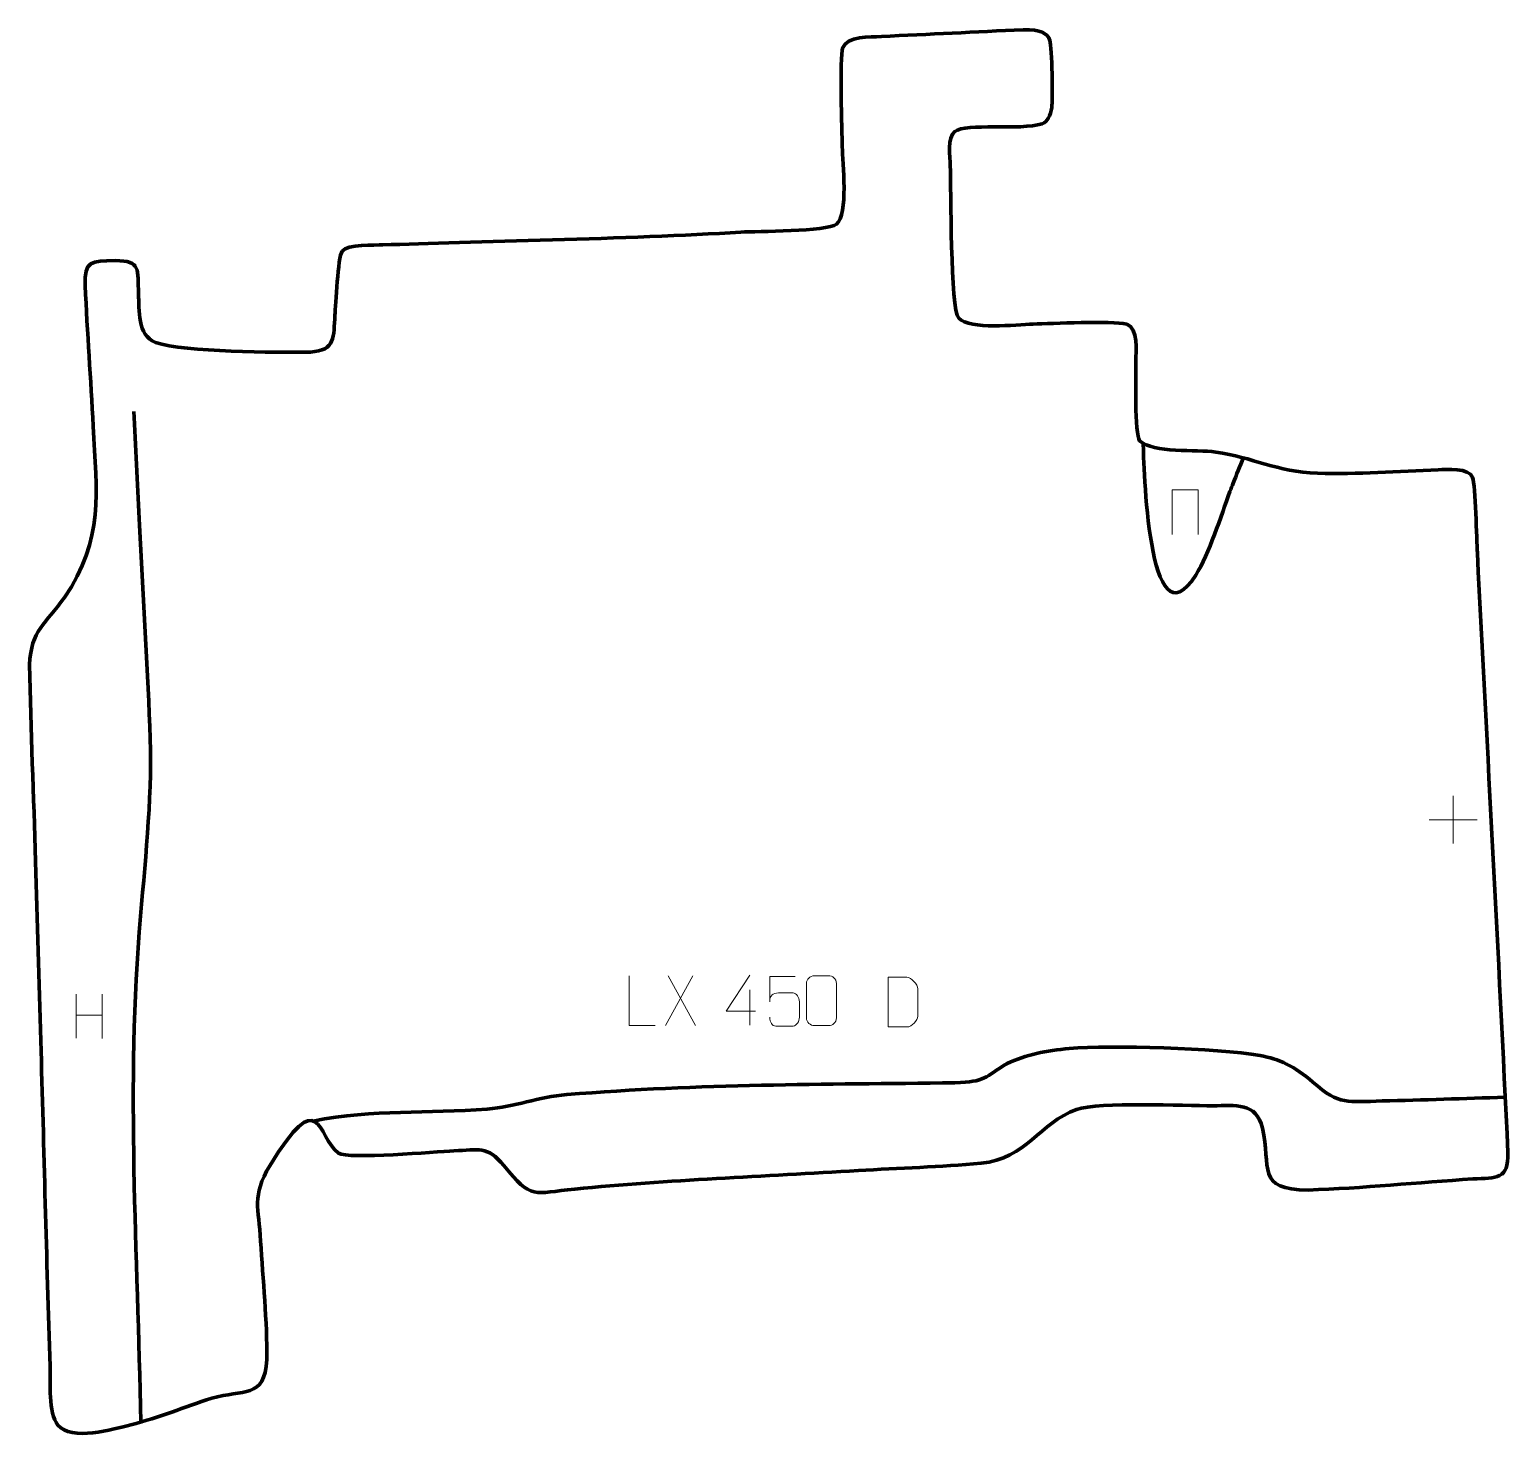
# Model space of a CAD drawing. Header units: millimetres. Extents: x 853 to 1595, y -11 to 697.
import ezdxf

# ---------------------------------------------------------------- set-up
doc = ezdxf.new("R2010")
doc.units = ezdxf.units.MM
doc.header["$MEASUREMENT"] = 0
doc.layers.add('layer 2', color=7, linetype='Continuous')
doc.layers.add('layer 3', color=7, linetype='Continuous')

msp = doc.modelspace()

# ---------------------------------------------------------------- linework, layer by layer
at = {"layer": 'layer 2', "color": 142, "lineweight": 158}
for points, knots in [([(908.3655, -1.6168), (906.8285, 83.2487), (900.7904, 167.5242), (908.2104, 252.3104), (908.2104, 252.3104), (911.035, 284.5863), (914.2638, 315.1003), (912.9143, 347.6518), (912.9143, 347.6518), (911.4292, 381.3439), (909.3567, 415.0106), (907.7102, 448.6959), (907.7102, 448.6959), (906.8333, 466.7208), (905.9541, 484.7454), (905.0761, 502.7702), (905.0761, 502.7702), (905.0761, 502.7702), (904.9298, 505.7731), (904.9298, 505.7731)], [0, 0, 0, 0, 0.16666667, 0.16666667, 0.16666667, 0.16666667, 0.33333333, 0.33333333, 0.33333333, 0.33333333, 0.5, 0.5, 0.5, 0.5, 0.66666667, 0.66666667, 0.66666667, 0.66666667, 1, 1, 1, 1]), ([(1411.4141, 489.7543), (1411.7524, 480.5838), (1413.6739, 385.7794), (1437.8208, 423.6255), (1437.8208, 423.6255), (1444.5273, 434.1367), (1450.444, 453.3988), (1454.9707, 465.5973), (1454.9707, 465.5973), (1455.5115, 466.9899), (1456.0562, 468.3806), (1456.6018, 469.7714), (1456.6018, 469.7714), (1458.2818, 474.011), (1459.9655, 478.2491), (1461.6454, 482.4887)], [0, 0, 0, 0, 0.2, 0.2, 0.2, 0.2, 0.4, 0.4, 0.4, 0.4, 0.6, 0.6, 0.6, 0.6, 1, 1, 1, 1]), ([(994.9182, 149.5366), (1025.4179, 155.4424), (1052.0866, 153.2166), (1082.2509, 155.5531), (1082.2509, 155.5531), (1095.897, 156.6101), (1107.9069, 161.579), (1122.2241, 162.8084), (1122.2241, 162.8084), (1189.7473, 168.2468), (1250.214, 167.8426), (1316.9594, 168.6977), (1316.9594, 168.6977), (1332.5333, 169.1819), (1331.6476, 171.5381), (1343.2038, 178.4727), (1343.2038, 178.4727), (1352.307, 182.7505), (1362.9718, 184.9513), (1374.3205, 185.931), (1374.3205, 185.931), (1395.308, 187.7427), (1447.9391, 186.2082), (1470.1529, 182.3408), (1470.1529, 182.3408), (1479.4231, 180.727), (1487.3803, 177.18), (1496.6293, 168.9846), (1496.6293, 168.9846), (1509.7841, 157.3281), (1514.1074, 159.2051), (1531.3715, 159.5996), (1531.3715, 159.5996), (1551.9441, 160.0695), (1572.5492, 160.8724), (1593.1324, 161.4257)], [0, 0, 0, 0, 0.1, 0.1, 0.1, 0.1, 0.2, 0.2, 0.2, 0.2, 0.3, 0.3, 0.3, 0.3, 0.4, 0.4, 0.4, 0.4, 0.5, 0.5, 0.5, 0.5, 0.6, 0.6, 0.6, 0.6, 0.7, 0.7, 0.7, 0.7, 0.8, 0.8, 0.8, 0.8, 1, 1, 1, 1])]:
    msp.add_open_spline(points, degree=3, knots=knots, dxfattribs=at)
at = {"layer": 'layer 2', "color": 250, "lineweight": 9}
for points, knots in [([(1425.9706, 444.0747), (1425.9706, 444.0747), (1425.9706, 466.425), (1425.9706, 466.425), (1425.9706, 466.425), (1425.9706, 466.425), (1439.0889, 466.425), (1439.0889, 466.425), (1439.0889, 466.425), (1439.0889, 466.425), (1439.0889, 444.0747), (1439.0889, 444.0747)], [0, 0, 0, 0, 0.25, 0.25, 0.25, 0.25, 0.5, 0.5, 0.5, 0.5, 1, 1, 1, 1]), ([(1216.9299, 204.61), (1216.9299, 204.61), (1202.1082, 204.61), (1202.1082, 204.61), (1202.1082, 204.61), (1202.1082, 204.61), (1213.9858, 222.6805), (1213.9858, 222.6805)], [0, 0, 0, 0, 0.33333333, 0.33333333, 0.33333333, 0.33333333, 1, 1, 1, 1]), ([(1166.4246, 197.4666), (1166.4246, 197.4666), (1153.4755, 197.4666), (1153.4755, 197.4666), (1153.4755, 197.4666), (1153.4755, 197.4666), (1153.4755, 222.4202), (1153.4755, 222.4202)], [0, 0, 0, 0, 0.33333333, 0.33333333, 0.33333333, 0.33333333, 1, 1, 1, 1]), ([(1236.8251, 222.0957), (1236.8251, 222.0957), (1223.9734, 222.0957), (1223.9734, 222.0957), (1223.9734, 222.0957), (1223.9737, 217.8651), (1223.9737, 213.6342), (1223.9734, 209.403), (1223.9734, 209.403), (1223.9731, 212.7131), (1225.6041, 213.7849), (1228.4161, 213.8454), (1228.4161, 213.8454), (1230.8557, 213.8457), (1233.2952, 213.8457), (1235.7344, 213.8454), (1235.7344, 213.8454), (1237.3842, 213.8522), (1238.8591, 211.4717), (1238.8876, 209.403), (1238.8876, 209.403), (1238.8873, 206.8157), (1238.8873, 204.2281), (1238.8876, 201.6404), (1238.8876, 201.6404), (1238.9338, 199.681), (1237.4344, 197.2447), (1235.8085, 197.1862), (1235.8085, 197.1862), (1233.852, 197.1865), (1228.957, 197.1865), (1227, 197.1862), (1227, 197.1862), (1225.1545, 197.1774), (1224.0474, 199.1422), (1224.0266, 201.6933)], [0, 0, 0, 0, 0.1, 0.1, 0.1, 0.1, 0.2, 0.2, 0.2, 0.2, 0.3, 0.3, 0.3, 0.3, 0.4, 0.4, 0.4, 0.4, 0.5, 0.5, 0.5, 0.5, 0.6, 0.6, 0.6, 0.6, 0.7, 0.7, 0.7, 0.7, 0.8, 0.8, 0.8, 0.8, 1, 1, 1, 1]), ([(1246.3694, 222.4427), (1248.7355, 222.4427), (1251.102, 222.4427), (1253.4685, 222.4427), (1253.4685, 222.4427), (1255.449, 222.4783), (1257.475, 220.984), (1257.5021, 218.5419), (1257.5021, 218.5419), (1257.5017, 212.7845), (1257.5017, 207.0267), (1257.5021, 201.2685), (1257.5021, 201.2685), (1257.36, 198.9409), (1255.6536, 197.4586), (1253.4685, 197.4478), (1253.4685, 197.4478), (1251.0961, 197.4482), (1248.7237, 197.4482), (1246.3517, 197.4478), (1246.3517, 197.4478), (1244.3932, 197.3422), (1242.3868, 199.2301), (1242.3982, 201.2511), (1242.3982, 201.2511), (1242.3986, 207.0317), (1242.3986, 212.812), (1242.3982, 218.5918), (1242.3982, 218.5918), (1242.4025, 220.7338), (1244.1796, 222.4563), (1246.3694, 222.4427)], [0, 0, 0, 0, 0.11111111, 0.11111111, 0.11111111, 0.11111111, 0.22222222, 0.22222222, 0.22222222, 0.22222222, 0.33333333, 0.33333333, 0.33333333, 0.33333333, 0.44444444, 0.44444444, 0.44444444, 0.44444444, 0.55555556, 0.55555556, 0.55555556, 0.55555556, 0.66666667, 0.66666667, 0.66666667, 0.66666667, 0.77777778, 0.77777778, 0.77777778, 0.77777778, 1, 1, 1, 1]), ([(1283.4857, 196.784), (1285.8175, 196.7844), (1290.7677, 196.7604), (1293.0992, 196.7601), (1293.0992, 196.7601), (1295.0242, 196.6547), (1298.3428, 200.1963), (1298.3316, 202.2136), (1298.3316, 202.2136), (1298.3312, 207.9837), (1298.3312, 210.1534), (1298.3316, 215.9227), (1298.3316, 215.9227), (1298.3273, 218.0608), (1294.9528, 221.7209), (1292.8004, 221.7074), (1292.8004, 221.7074), (1290.4747, 221.7074), (1285.7504, 221.7074), (1283.4243, 221.7074), (1283.4243, 221.7074), (1283.4247, 215.9605), (1283.486, 202.5313), (1283.4857, 196.784)], [0, 0, 0, 0, 0.14285714, 0.14285714, 0.14285714, 0.14285714, 0.28571429, 0.28571429, 0.28571429, 0.28571429, 0.42857143, 0.42857143, 0.42857143, 0.42857143, 0.57142857, 0.57142857, 0.57142857, 0.57142857, 0.71428571, 0.71428571, 0.71428571, 0.71428571, 1, 1, 1, 1])]:
    msp.add_open_spline(points, degree=3, knots=knots, dxfattribs=at)
for points in [[(1566.9708, 312.7606), (1566.9708, 312.7606), (1566.9708, 288.7827), (1566.9708, 288.7827)], [(1554.9819, 300.7716), (1554.9819, 300.7716), (1578.9598, 300.7716), (1578.9598, 300.7716)], [(1185.3658, 222.4202), (1185.3658, 222.4202), (1171.6252, 197.5244), (1171.6252, 197.5244)], [(1173.0798, 222.4202), (1173.0798, 222.4202), (1186.8204, 197.4667), (1186.8204, 197.4667)], [(1213.9858, 215.3711), (1213.9858, 215.3711), (1213.9858, 197.7064), (1213.9858, 197.7064)], [(875.8628, 213.2537), (875.8628, 213.2537), (875.8628, 191.061), (875.8628, 191.061)], [(888.9785, 213.2537), (888.9785, 213.2537), (888.9785, 190.9034), (888.9785, 190.9034)], [(875.8803, 202.6113), (875.8803, 202.6113), (888.9785, 202.6113), (888.9785, 202.6113)]]:
    msp.add_open_spline(points, degree=3, dxfattribs=at)
at = {"layer": 'layer 3', "color": 242, "lineweight": 158}
msp.add_open_spline([(880.4457, 568.969), (879.9344, 581.3655), (883.3114, 581.305), (895.4247, 581.5354), (895.4247, 581.5354), (908.8471, 581.4508), (906.553, 577.0631), (907.2178, 564.8034), (907.2178, 564.8034), (907.5843, 556.6766), (906.5776, 544.0939), (915.7001, 540.462), (915.7001, 540.462), (930.6856, 535.4304), (976.1099, 535.279), (993.4738, 535.5697), (993.4738, 535.5697), (1006.1751, 536.3544), (1005.0457, 543.2286), (1005.7872, 554.1304), (1005.7872, 554.1304), (1006.1326, 559.2087), (1007.2639, 583.1822), (1009.4245, 586.2354), (1009.4245, 586.2354), (1011.9734, 589.8372), (1025.9994, 589.235), (1029.842, 589.3703), (1029.842, 589.3703), (1073.2403, 590.8988), (1153.4056, 592.4016), (1209.5442, 595.7949), (1209.5442, 595.7949), (1217.4241, 596.2392), (1252.742, 596.0016), (1257.5269, 599.7917), (1257.5269, 599.7917), (1263.5221, 604.5406), (1260.6346, 630.8848), (1260.41, 638.5997), (1260.41, 638.5997), (1260.2627, 646.1863), (1259.0452, 683.7143), (1260.6, 688.1746), (1260.6, 688.1746), (1262.8019, 694.4912), (1274.2511, 693.6707), (1280.0704, 693.9809), (1280.0704, 693.9809), (1303.7402, 695.2134), (1327.4538, 696.2628), (1351.1359, 697.4245), (1351.1359, 697.4245), (1360.0574, 697.4974), (1363.3391, 695.8396), (1364.5498, 692.0178), (1364.5498, 692.0178), (1365.6504, 688.5436), (1366.1085, 662.1649), (1365.5136, 658.3564), (1365.5136, 658.3564), (1364.8914, 654.3737), (1363.5404, 651.0463), (1360.7154, 650.1832), (1360.7154, 650.1832), (1349.4772, 646.7495), (1322.491, 650.6407), (1316.8829, 646.3597), (1316.8829, 646.3597), (1312.9581, 643.3636), (1314.442, 633.5459), (1314.6242, 629.099), (1314.6242, 629.099), (1314.9075, 618.5532), (1314.6718, 556.8489), (1318.8237, 552.6134), (1318.8237, 552.6134), (1324.6518, 546.668), (1347.4286, 549.3164), (1356.1885, 549.6174), (1356.1885, 549.6174), (1365.7258, 549.9452), (1395.3365, 551.3428), (1403.1494, 549.6078), (1403.1494, 549.6078), (1409.3146, 547.2322), (1407.7062, 536.384), (1407.7736, 530.602), (1407.7736, 530.602), (1407.8043, 524.5763), (1407.043, 494.1058), (1409.6538, 491.0622), (1409.6538, 491.0622), (1416.4474, 484.6029), (1438.0686, 486.8137), (1447.8851, 485.3999), (1447.8851, 485.3999), (1466.4312, 482.729), (1478.2735, 475.5315), (1498.937, 474.726), (1498.937, 474.726), (1518.8674, 474.1372), (1539.4904, 475.7496), (1559.4728, 476.4682), (1559.4728, 476.4682), (1563.6369, 476.618), (1575.0096, 477.646), (1576.7503, 472.6379), (1576.7503, 472.6379), (1578.1628, 468.5741), (1578.8204, 441.3732), (1579.1242, 434.7407), (1579.1242, 434.7407), (1584.2363, 334.3979), (1589.7197, 233.9624), (1594.4656, 133.6151), (1594.4656, 133.6151), (1594.7249, 120.0048), (1589.0266, 121.1441), (1576.8576, 120.4211), (1576.8576, 120.4211), (1549.5104, 118.7284), (1521.5485, 115.7602), (1494.2699, 114.8923), (1494.2699, 114.8923), (1467.6628, 114.8766), (1475.8145, 126.4431), (1471.2201, 145.9239), (1471.2201, 145.9239), (1468.1091, 159.1143), (1457.8749, 157.2631), (1446.3989, 157.1956), (1446.3989, 157.1956), (1431.9101, 157.2276), (1389.3418, 159.2024), (1377.9812, 155.3924), (1377.9812, 155.3924), (1359.4646, 148.5408), (1352.764, 130.5842), (1330.0298, 128.2979), (1330.0298, 128.2979), (1309.9305, 126.444), (1288.779, 125.9228), (1268.4717, 124.651), (1268.4717, 124.651), (1221.2946, 121.7271), (1173.0763, 119.9923), (1126.1212, 115.353), (1126.1212, 115.353), (1105.514, 113.317), (1104.4481, 109.8072), (1090.5759, 127.1684), (1090.5759, 127.1684), (1082.0249, 137.3761), (1078.0158, 135.0073), (1065.4762, 134.5604), (1065.4762, 134.5604), (1056.3104, 134.0819), (1012.6849, 130.2503), (1007.5011, 133.4003), (1007.5011, 133.4003), (996.5884, 142.2135), (998.4843, 168.6421), (973.0778, 127.0962), (973.0778, 127.0962), (963.9349, 111.6201), (967.5283, 106.0458), (968.5102, 89.2721), (968.5102, 89.2721), (969.6573, 70.0693), (971.7353, 48.7844), (971.6572, 29.7437), (971.6572, 29.7437), (970.4245, 9.6842), (959.7408, 14.9868), (943.9289, 10.3395), (943.9289, 10.3395), (929.8305, 5.8521), (918.0192, 0.7634), (903.3515, -2.9737), (903.3515, -2.9737), (894.7569, -5.1635), (873.234, -11.3359), (866.7743, -3.1594), (866.7743, -3.1594), (861.8488, 3.0752), (863.0526, 18.2062), (862.7938, 26.3225), (862.7938, 26.3225), (861.0551, 80.8304), (859.7334, 135.3476), (858.1641, 189.8601), (858.1641, 189.8601), (857.2958, 219.8531), (856.4275, 249.8462), (855.5592, 279.8392), (855.5592, 279.8392), (854.6043, 312.6335), (853.0539, 345.8788), (852.5358, 378.6171), (852.5358, 378.6171), (853.2506, 396.0712), (860.4303, 398.924), (870.0332, 412.3422), (870.0332, 412.3422), (890.012, 441.8567), (886.1989, 464.7273), (884.4923, 498.3118), (884.4923, 498.3118), (883.2949, 521.8767), (881.4846, 545.3918), (880.4457, 568.969)], degree=3, knots=[0, 0, 0, 0, 0.01851852, 0.01851852, 0.01851852, 0.01851852, 0.03703704, 0.03703704, 0.03703704, 0.03703704, 0.05555556, 0.05555556, 0.05555556, 0.05555556, 0.07407407, 0.07407407, 0.07407407, 0.07407407, 0.09259259, 0.09259259, 0.09259259, 0.09259259, 0.11111111, 0.11111111, 0.11111111, 0.11111111, 0.12962963, 0.12962963, 0.12962963, 0.12962963, 0.14814815, 0.14814815, 0.14814815, 0.14814815, 0.16666667, 0.16666667, 0.16666667, 0.16666667, 0.18518519, 0.18518519, 0.18518519, 0.18518519, 0.2037037, 0.2037037, 0.2037037, 0.2037037, 0.22222222, 0.22222222, 0.22222222, 0.22222222, 0.24074074, 0.24074074, 0.24074074, 0.24074074, 0.25925926, 0.25925926, 0.25925926, 0.25925926, 0.27777778, 0.27777778, 0.27777778, 0.27777778, 0.2962963, 0.2962963, 0.2962963, 0.2962963, 0.31481481, 0.31481481, 0.31481481, 0.31481481, 0.33333333, 0.33333333, 0.33333333, 0.33333333, 0.35185185, 0.35185185, 0.35185185, 0.35185185, 0.37037037, 0.37037037, 0.37037037, 0.37037037, 0.38888889, 0.38888889, 0.38888889, 0.38888889, 0.40740741, 0.40740741, 0.40740741, 0.40740741, 0.42592593, 0.42592593, 0.42592593, 0.42592593, 0.44444444, 0.44444444, 0.44444444, 0.44444444, 0.46296296, 0.46296296, 0.46296296, 0.46296296, 0.48148148, 0.48148148, 0.48148148, 0.48148148, 0.5, 0.5, 0.5, 0.5, 0.51851852, 0.51851852, 0.51851852, 0.51851852, 0.53703704, 0.53703704, 0.53703704, 0.53703704, 0.55555556, 0.55555556, 0.55555556, 0.55555556, 0.57407407, 0.57407407, 0.57407407, 0.57407407, 0.59259259, 0.59259259, 0.59259259, 0.59259259, 0.61111111, 0.61111111, 0.61111111, 0.61111111, 0.62962963, 0.62962963, 0.62962963, 0.62962963, 0.64814815, 0.64814815, 0.64814815, 0.64814815, 0.66666667, 0.66666667, 0.66666667, 0.66666667, 0.68518519, 0.68518519, 0.68518519, 0.68518519, 0.7037037, 0.7037037, 0.7037037, 0.7037037, 0.72222222, 0.72222222, 0.72222222, 0.72222222, 0.74074074, 0.74074074, 0.74074074, 0.74074074, 0.75925926, 0.75925926, 0.75925926, 0.75925926, 0.77777778, 0.77777778, 0.77777778, 0.77777778, 0.7962963, 0.7962963, 0.7962963, 0.7962963, 0.81481481, 0.81481481, 0.81481481, 0.81481481, 0.83333333, 0.83333333, 0.83333333, 0.83333333, 0.85185185, 0.85185185, 0.85185185, 0.85185185, 0.87037037, 0.87037037, 0.87037037, 0.87037037, 0.88888889, 0.88888889, 0.88888889, 0.88888889, 0.90740741, 0.90740741, 0.90740741, 0.90740741, 0.92592593, 0.92592593, 0.92592593, 0.92592593, 0.94444444, 0.94444444, 0.94444444, 0.94444444, 0.96296296, 0.96296296, 0.96296296, 0.96296296, 1, 1, 1, 1], dxfattribs=at)

doc.saveas('drawing.dxf')
